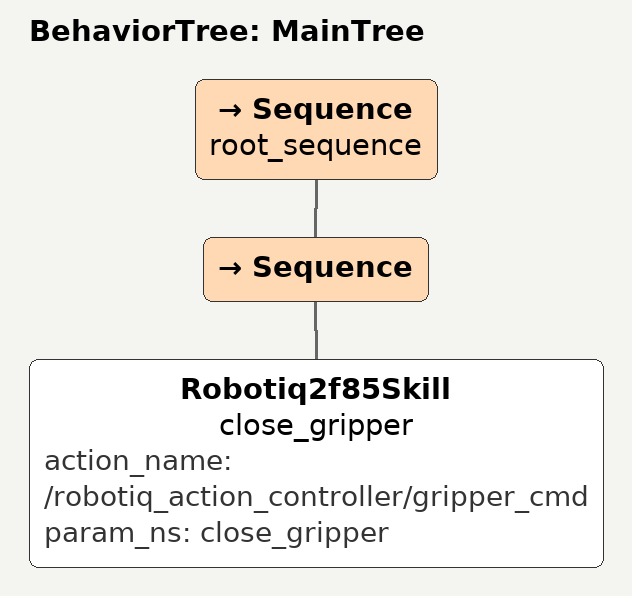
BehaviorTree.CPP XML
<!-- VERSA -->

 <root BTCPP_format="4" >
    <!-- If you want to include subtrees -->

    <!-- Main tree -->
     <BehaviorTree ID="MainTree"> <!--DO NOT CHANGE -->
        <Sequence name="root_sequence">

           <!-- If you use subtrees -->
               <Sequence>
                  <Robotiq2f85Skill name="close_gripper" action_name= "/robotiq_action_controller/gripper_cmd" param_ns="close_gripper"/>
               </Sequence>

        </Sequence>
     </BehaviorTree>
 </root>
